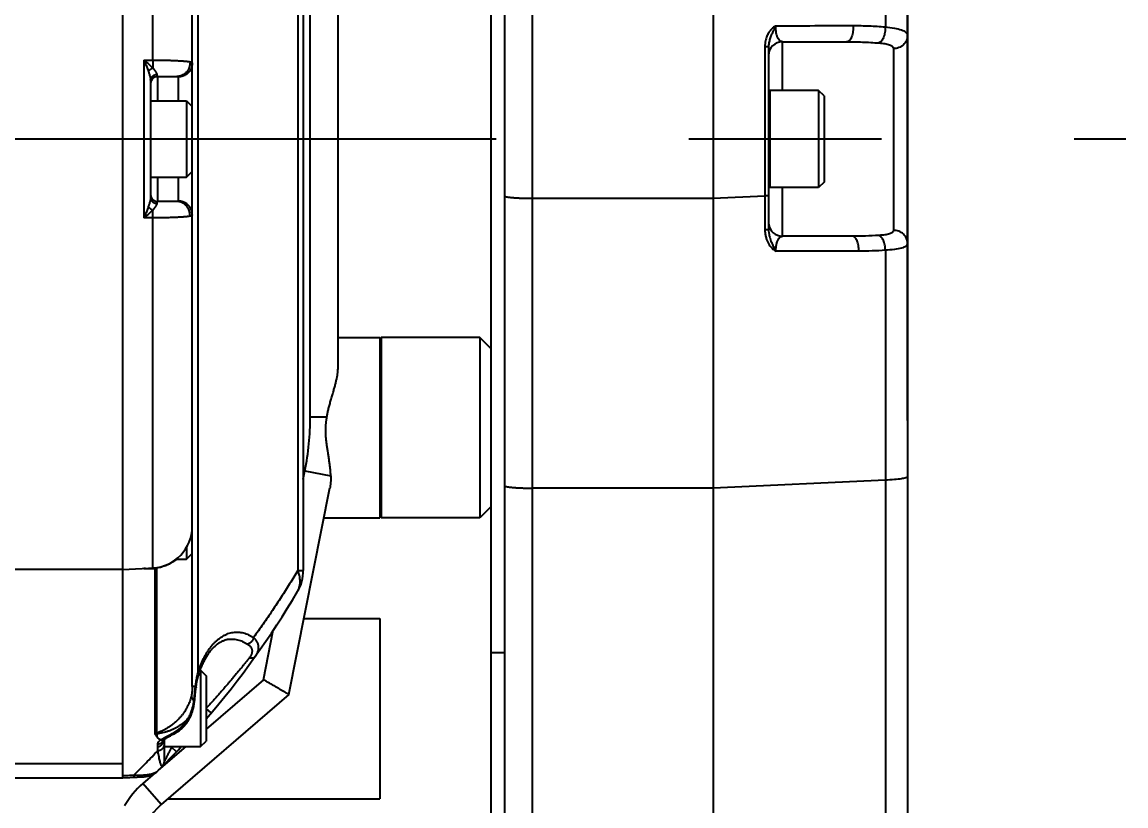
# Model space of a CAD drawing. Extents: x 0 to 3364, y 0 to 2376.
# Drawn here: x 961.4 to 1040.9, y 1462.3 to 1518.7 of the extents above; entities that cross this region are included whole.
import ezdxf

# ---------------------------------------------------------------- set-up
doc = ezdxf.new("R2010")
doc.units = 0
doc.header["$LTSCALE"] = 185.02
doc.header["$PDMODE"] = 3
doc.header["$PDSIZE"] = 0.3125
doc.linetypes.add('CENTER', pattern=[0.6, 0.375, -0.075, 0.075, -0.075])
doc.layers.get('0').update_dxf_attribs({"linetype": 'CONTINUOUS'})
doc.layers.get('DEFPOINTS').update_dxf_attribs({"linetype": 'CONTINUOUS'})
doc.layers.add('95_ALL_DIM', color=7, linetype='CONTINUOUS')
doc.layers.add('DEFAULT_1', color=7, linetype='CENTER')
doc.styles.get("Standard").update_dxf_attribs({"font": 'txt', "width": 0.8})
doc.dimstyles.new('DIMSTYLE_2', dxfattribs={"dimtxt": 16, "dimasz": 6, "dimexe": 0.18, "dimexo": 0.0625, "dimgap": 0.09, "dimtad": 1, "dimdec": 3, "dimdsep": 46, "dimtxsty": 'Standard', "dimblk": 'OPEN', "dimblk1": 'OPEN', "dimblk2": 'OPEN', "dimcen": 0.09, "dimadec": 0, "dimazin": 0, "dimtp": 0.5, "dimtm": 0.5, "dimtfac": 1, "dimtdec": 3, "dimtofl": 0, "dimtmove": 0, "dimatfit": 3, "dimldrblk": 'OPEN', "dimfxl": 1, "dimtolj": 1, "dimarcsym": 0})

# ---------------------------------------------------------------- blocks, each defined once
blk = doc.blocks.new('_OPEN')
at = {"color": 0, "linetype": 'ByBlock'}
for p, q in [((0, 0), (-1, 0.233)), ((-1, -0.233), (0, 0)), ((-1, 0), (0, 0))]:
    blk.add_line(p, q, dxfattribs=at)
blk = doc.blocks.new('*D6')
at = {"layer": '95_ALL_DIM', "color": 0, "transparency": 16777216}
for p, q in [((827.164, 1490.032), (827.164, 1657.481)), ((833.164, 1657.301), (1019.164, 1657.301)), ((1025.164, 1490.032), (1025.164, 1657.481))]:
    blk.add_line(p, q, dxfattribs=at)
at = {"layer": 'DEFPOINTS', "color": 0, "transparency": 16777216}
for p in [(1025.164, 1657.301), (827.164, 1489.97), (1025.164, 1489.97)]:
    blk.add_point(p, dxfattribs=at)
at = {"layer": '95_ALL_DIM', "color": 0, "transparency": 16777216, "xscale": 6, "yscale": 6, "zscale": 6, "rotation": 180}
blk.add_blockref('_OPEN', (827.164, 1657.301), dxfattribs=at)
at = {"layer": '95_ALL_DIM', "color": 0, "transparency": 16777216, "xscale": 6, "yscale": 6, "zscale": 6}
blk.add_blockref('_OPEN', (1025.164, 1657.301), dxfattribs=at)
at = {"layer": '95_ALL_DIM', "color": 0, "transparency": 16777216, "insert": (927.221, 1665.391), "char_height": 16, "attachment_point": 5}
blk.add_mtext('\\A1;198', dxfattribs=at)

msp = doc.modelspace()

# ---------------------------------------------------------------- linework, layer by layer
for p, q in [((995.1641, 1559.3014), (995.1641, 1461.3014)), ((998.1641, 1460.2517), (998.1641, 1559.3014)), ((1011.1641, 1559.3014), (1011.1641, 1321.3014)), ((996.1641, 1460.3014), (996.1641, 1557.3014)), ((968.6641, 1464.3014), (968.6641, 1556.3014)), ((973.6641, 1470.881), (973.6641, 1549.7218)), ((974.0661, 1548.7741), (974.0661, 1471.8287)), ((1023.5726, 1542.5262), (1023.5726, 1518.3728)), ((970.8211, 1515.9852), (970.8211, 1541.1884)), ((981.2622, 1541.362), (981.2622, 1479.2408)), ((981.6641, 1541.3618), (981.6641, 1479.241)), ((1025.1641, 1540.5134), (1025.1641, 1330.5479)), ((982.1641, 1490.3014), (982.1641, 1531.3149)), ((984.1641, 1493.841), (984.1641, 1531.4595)), ((1016.1641, 1513.8014), (1016.1641, 1517.3014)), ((1016.1641, 1517.3014), (1020.779, 1517.3014)), ((1014.8989, 1516.9511), (1014.8989, 1516.3014)), ((1015.1641, 1516.8887), (1015.1641, 1503.8006)), ((1024.1641, 1516.8087), (1024.1641, 1503.7286)), ((970.1903, 1515.985), (970.1903, 1504.6178)), ((1014.8989, 1516.3014), (1014.8989, 1506.2038)), ((970.6641, 1514.5268), (970.6641, 1506.076)), ((971.1641, 1514.8014), (971.1641, 1513.0514)), ((971.1641, 1514.8014), (972.5576, 1514.8014)), ((972.6641, 1514.77), (972.6641, 1513.0514)), ((1015.2641, 1513.8014), (1015.2641, 1506.8014)), ((1018.7641, 1513.8014), (1015.2641, 1513.8014)), ((1018.7641, 1513.8014), (1018.7641, 1506.8014)), ((1019.1641, 1513.4014), (1018.7641, 1513.8014)), ((1019.1641, 1513.4014), (1019.1641, 1507.2014)), ((970.6641, 1513.0514), (973.2641, 1513.0514)), ((973.2641, 1513.0514), (973.2641, 1507.5514)), ((973.2641, 1513.0514), (973.6641, 1512.6514)), ((973.2641, 1507.5514), (973.6641, 1507.9514)), ((970.6641, 1507.5514), (973.2641, 1507.5514)), ((971.1641, 1507.5514), (971.1641, 1505.8014)), ((972.6641, 1507.5514), (972.6641, 1505.8328)), ((1019.1641, 1507.2014), (1018.7641, 1506.8014)), ((1011.1641, 1506.0308), (1014.8989, 1506.2038)), ((1014.8989, 1506.2038), (1014.8989, 1503.7624)), ((1018.7641, 1506.8014), (1015.2641, 1506.8014)), ((1016.1641, 1503.3014), (1016.1641, 1506.8014)), ((972.5576, 1505.8014), (971.1641, 1505.8014)), ((998.1641, 1506.0308), (1011.1641, 1506.0308)), ((970.8211, 1479.4145), (970.8211, 1504.6176)), ((1021.1884, 1503.3014), (1016.1641, 1503.3014)), ((1021.6579, 1502.2245), (1015.6946, 1502.2246)), ((1023.5726, 1502.2893), (1023.5726, 1398.2678)), ((984.1641, 1496.0161), (987.1641, 1496.0161)), ((987.2641, 1496.0161), (987.1641, 1495.9161)), ((987.1641, 1496.0161), (987.1641, 1483.0161)), ((987.2641, 1496.0161), (987.2641, 1483.0161)), ((994.3641, 1496.0161), (987.2641, 1496.0161)), ((994.3641, 1496.0161), (994.3641, 1483.0161)), ((995.1641, 1495.2161), (994.3641, 1496.0161)), ((982.1641, 1490.3014), (983.3641, 1490.3014)), ((981.6641, 1485.8165), (981.7816, 1486.4083)), ((981.7816, 1486.4083), (983.6402, 1486.0394)), ((1023.5726, 1485.7387), (1011.1641, 1485.1637)), ((980.6241, 1470.3014), (983.579, 1485.1912)), ((1011.1641, 1485.1637), (998.1641, 1485.1637)), ((987.2641, 1483.0161), (987.1641, 1483.1161)), ((995.1641, 1483.8161), (994.3641, 1483.0161)), ((983.1477, 1483.0161), (987.1641, 1483.0161)), ((994.3641, 1483.0161), (987.2641, 1483.0161)), ((973.2641, 1480.914), (973.2641, 1480.0514)), ((972.5175, 1480.0514), (973.2641, 1480.0514)), ((973.2641, 1480.0514), (973.6641, 1480.4514)), ((968.6641, 1479.3014), (956.6641, 1479.3014)), ((968.6641, 1479.3014), (970.9694, 1479.4222)), ((970.1903, 1479.3814), (970.1903, 1479.3712)), ((970.9694, 1479.3882), (970.9694, 1467.5018)), ((971.0494, 1479.4329), (971.0595, 1479.4352)), ((971.0537, 1479.3999), (971.0537, 1467.5125)), ((971.0595, 1479.4352), (971.0927, 1479.4411)), ((971.0927, 1479.4071), (971.0927, 1467.5191)), ((981.2622, 1479.241), (981.6641, 1479.241)), ((981.7128, 1475.7892), (987.1641, 1475.7892)), ((987.1641, 1475.7892), (987.1641, 1462.7892)), ((978.7967, 1471.3675), (979.5047, 1474.9352)), ((996.1641, 1473.3014), (995.1641, 1473.3014)), ((974.2327, 1472.0514), (974.2641, 1472.0514)), ((974.2641, 1472.0514), (974.2641, 1466.5514)), ((974.2641, 1472.0514), (974.6641, 1471.6514)), ((974.6641, 1471.6514), (974.6641, 1466.9514)), ((978.7967, 1471.3675), (974.6641, 1467.8117)), ((973.9023, 1470.881), (973.6641, 1470.881)), ((973.8735, 1470.2521), (973.9019, 1470.5115)), ((980.6241, 1470.3014), (971.4218, 1462.3835)), ((973.8443, 1469.9772), (973.8735, 1470.2521)), ((973.6423, 1469.1855), (973.7066, 1469.1677)), ((975.0356, 1468.9786), (974.6641, 1469.2927)), ((973.3911, 1468.619), (973.4726, 1468.576)), ((971.8424, 1467.1992), (971.8942, 1467.2285)), ((971.8942, 1467.2285), (971.9704, 1467.271)), ((971.9704, 1467.271), (972.1002, 1467.3424)), ((972.1002, 1467.3424), (972.2483, 1467.4231)), ((972.2483, 1467.4231), (972.3569, 1467.4818)), ((972.3569, 1467.4818), (972.3997, 1467.5048)), ((972.3619, 1467.5755), (972.3997, 1467.5048)), ((971.1903, 1466.5545), (971.1903, 1466.7519)), ((971.1903, 1466.2704), (971.1903, 1466.5545)), ((973.1994, 1466.5514), (971.2187, 1464.8472)), ((971.6641, 1465.4991), (971.6641, 1467.0924)), ((971.6641, 1466.5514), (974.2641, 1466.5514)), ((971.7258, 1467.131), (971.752, 1467.1467)), ((971.752, 1467.1467), (971.7801, 1467.1633)), ((971.7801, 1467.1633), (971.8103, 1467.1808)), ((971.8103, 1467.1808), (971.8424, 1467.1992)), ((972.1641, 1466.5514), (972.1641, 1466.5264)), ((972.5263, 1466.1817), (972.1641, 1466.5264)), ((974.2641, 1466.5514), (974.6641, 1466.9514)), ((953.1577, 1465.3295), (968.6641, 1465.3295)), ((883.6641, 1464.3014), (968.6641, 1464.3014)), ((968.6641, 1464.3014), (970.2087, 1464.3824)), ((970.9953, 1464.6549), (970.1173, 1463.8995)), ((971.4218, 1462.3835), (970.1173, 1463.8995)), ((971.8946, 1462.7892), (987.1641, 1462.7892))]:
    msp.add_line(p, q)
for points in [[(970.9694, 1479.4222), (970.9855, 1479.4233), (971.0016, 1479.425), (971.0176, 1479.4271), (971.0335, 1479.4298), (971.0494, 1479.4329)], [(974.1121, 1471.6856), (974.1316, 1471.7496), (974.1559, 1471.8265), (974.1809, 1471.9029), (974.2068, 1471.9786), (974.2335, 1472.0536), (974.2609, 1472.128), (974.2891, 1472.2015), (974.318, 1472.2743), (974.3478, 1472.3463), (974.3783, 1472.4174), (974.4095, 1472.4877), (974.4415, 1472.5571), (974.4741, 1472.6256), (974.5076, 1472.6931), (974.5417, 1472.7596), (974.5765, 1472.8251), (974.612, 1472.8896), (974.6482, 1472.9529), (974.6851, 1473.0152), (974.7226, 1473.0764), (974.7608, 1473.1363), (974.7996, 1473.1951), (974.839, 1473.2527), (974.879, 1473.309), (974.9197, 1473.364), (974.9608, 1473.4177), (975.0026, 1473.4701), (975.0449, 1473.5211), (975.0877, 1473.5707), (975.1311, 1473.619), (975.175, 1473.6658), (975.2193, 1473.7111), (975.2642, 1473.755), (975.3095, 1473.7974), (975.3554, 1473.8382), (975.4016, 1473.8776), (975.4484, 1473.9153), (975.4955, 1473.9515), (975.5432, 1473.9861), (975.5914, 1474.0192), (975.6401, 1474.0506), (975.6893, 1474.0804), (975.739, 1474.1085), (975.7892, 1474.1349), (975.8399, 1474.1595), (975.8911, 1474.1823), (975.9428, 1474.2033), (975.9949, 1474.2224), (976.0475, 1474.2395), (976.1006, 1474.2547), (976.1542, 1474.2678), (976.2083, 1474.2789), (976.2628, 1474.2878), (976.3181, 1474.2945), (976.3739, 1474.299), (976.4304, 1474.3012), (976.4536, 1474.3014)], [(973.938, 1470.8179), (973.9448, 1470.8699), (973.954, 1470.9367), (973.9637, 1471.0024), (973.9739, 1471.0669), (973.9846, 1471.1303), (973.9956, 1471.1924), (974.0072, 1471.2534), (974.0192, 1471.3133), (974.0317, 1471.3719), (974.0446, 1471.4293), (974.058, 1471.4855), (974.0718, 1471.5405), (974.0861, 1471.5942), (974.1008, 1471.6468), (974.1121, 1471.6856)], [(973.9019, 1470.5115), (973.9206, 1470.6756), (973.9301, 1470.7549), (973.938, 1470.8179)], [(973.7066, 1469.1677), (973.7174, 1469.2076), (973.732, 1469.2638), (973.7456, 1469.32), (973.7583, 1469.376), (973.7701, 1469.4318), (973.781, 1469.4876), (973.791, 1469.5431), (973.8002, 1469.5985), (973.8084, 1469.6537), (973.8158, 1469.7087), (973.8222, 1469.7635), (973.8443, 1469.9772)], [(973.4726, 1468.576), (973.49, 1468.6096), (973.5144, 1468.6584), (973.5379, 1468.708), (973.5606, 1468.7582), (973.5825, 1468.8091), (973.6035, 1468.8606), (973.6236, 1468.9127), (973.6428, 1468.9654), (973.6611, 1469.0187), (973.6786, 1469.0726), (973.695, 1469.1271), (973.7066, 1469.1677)], [(972.3997, 1467.5048), (972.4387, 1467.526), (972.4911, 1467.5559), (972.5426, 1467.5867), (972.5931, 1467.6186), (972.6426, 1467.6514), (972.6912, 1467.6851), (972.7388, 1467.7198), (972.7854, 1467.7554), (972.8311, 1467.7918), (972.8758, 1467.8292), (972.9194, 1467.8675), (972.9621, 1467.9066), (973.0038, 1467.9466), (973.0445, 1467.9874), (973.0842, 1468.029), (973.1228, 1468.0714), (973.1605, 1468.1147), (973.1971, 1468.1587), (973.2327, 1468.2036), (973.2672, 1468.2491), (973.3008, 1468.2955), (973.3332, 1468.3427), (973.3646, 1468.3905), (973.395, 1468.4392), (973.4243, 1468.4885), (973.4525, 1468.5386), (973.4726, 1468.576)], [(971.6202, 1467.0612), (971.6197, 1467.0606), (971.6193, 1467.0602), (971.6192, 1467.0601), (971.6195, 1467.0604), (971.6202, 1467.0611), (971.6212, 1467.062), (971.6226, 1467.0632), (971.6245, 1467.0648), (971.6267, 1467.0666), (971.6293, 1467.0686), (971.6324, 1467.071), (971.636, 1467.0736), (971.6403, 1467.0765)], [(971.6403, 1467.0765), (971.6415, 1467.0774), (971.6502, 1467.0832), (971.6594, 1467.0893), (971.6691, 1467.0956), (971.6794, 1467.1022), (971.6903, 1467.1091), (971.7016, 1467.1162), (971.7134, 1467.1235), (971.7258, 1467.131)]]:
    msp.add_lwpolyline(points)
for centre, radius, start, end in [((1016.1641, 1516.3014), 1, 90, 179.997483), ((971.1641, 1514.3014), 0.5, 90, 180), ((1015.2641, 1513.7014), 0.1, 90, 180), ((971.1641, 1506.3014), 0.5, 179.999972, 270), ((1015.2641, 1506.9014), 0.1, 180, 270), ((1016.1641, 1504.3014), 1, 187.5, 270), ((962.1641, 1490.3014), 20, 348.775406, 360), ((970.6641, 1482.4103), 3, 273, 360), ((978.6641, 1479.241), 3, 329.390289, 360), ((926.1641, 1510.3014), 64, 319.271983, 329.390289), ((926.1641, 1510.3014), 64, 314.705029, 316.874492), ((926.1641, 1510.3014), 63.5, 316.419742, 316.450779), ((971.1641, 1465.4991), 0.5, 315.126117, 0.000014), ((970.1302, 1465.8803), 1.5, 273.000002, 314.705032), ((974.0306, 1459.3514), 6, 130.709381, 150.734803), ((974.0306, 1459.3514), 4, 130.709381, 175.763566)]:
    msp.add_arc(centre, radius, start, end)
for points, start_tangent, end_tangent in [([(1015.6947, 1518.4559), (1015.5297, 1518.3478), (1015.3586, 1518.1953), (1015.1927, 1517.9867), (1015.047, 1517.7127), (1014.9408, 1517.3676), (1014.8989, 1516.9511)], (-0.8707058, -0.4918043), (-0.0002076, -1)), ([(1015.6947, 1518.4559), (1015.5847, 1518.2493), (1015.4707, 1518.0269), (1015.3601, 1517.7873), (1015.263, 1517.5219), (1015.1921, 1517.2234), (1015.1641, 1516.8887)], (-0.4777841, -0.8784773), (-0.0000896, -1)), ([(1016.1641, 1517.3014), (1016.0254, 1517.345), (1015.9049, 1517.4633), (1015.8104, 1517.6337), (1015.7435, 1517.836), (1015.704, 1518.0516), (1015.6893, 1518.2626), (1015.6947, 1518.4559)], (-1, -0.0001219), (0.0744981, 0.9972212)), ([(1015.6947, 1518.4559), (1018.491, 1518.4611), (1021.2485, 1518.4666)], (0.9999984, 0.0017977), (0.9999979, 0.0020546)), ([(1021.2485, 1518.4666), (1021.238, 1518.0364), (1021.1423, 1517.6553), (1020.9792, 1517.3942), (1020.779, 1517.3014)], (0.0794856, -0.996836), (-1, 0)), ([(1021.2485, 1518.4666), (1022.399, 1518.4446), (1023.5726, 1518.3728)], (0.9999979, 0.0020545), (0.99665, -0.0817848)), ([(1023.5725, 1518.3728), (1023.5412, 1517.9761), (1023.4404, 1517.6156), (1023.2863, 1517.3484), (1023.1031, 1517.2169)], (0.0151397, -0.9998854), (-0.9600686, -0.2797648)), ([(1023.5726, 1518.3728), (1024.2314, 1518.2876), (1024.7372, 1518.1547), (1025.0553, 1517.9708), (1025.1641, 1517.7383)], (0.996113, -0.0880845), (-0.0001255, -1)), ([(1020.779, 1517.3014), (1021.9295, 1517.2805), (1023.1031, 1517.2168)], (1, 0), (0.9974074, -0.071962)), ([(1025.1641, 1517.7383), (1025.088, 1517.3825), (1024.8712, 1517.0809), (1024.5468, 1516.8794), (1024.1641, 1516.8087)], (0, -1), (-1, 0)), ([(1015.1641, 1516.8887), (1015.0396, 1516.9354), (1014.8989, 1516.9511)], (-0.0001312, 1), (-0.9971845, 0.0749876)), ([(1023.1031, 1517.2168), (1023.5423, 1517.1685), (1023.8794, 1517.0875), (1024.0915, 1516.968), (1024.1641, 1516.8087)], (0.9974076, -0.0719589), (-0.0002016, -1)), ([(970.1903, 1515.985), (970.4014, 1515.985), (970.6117, 1515.9851), (970.8211, 1515.9852)], (0.9999999, 0.0003215), (0.9999999, 0.0003222)), ([(970.1903, 1515.985), (970.3107, 1515.8842), (970.4282, 1515.7833), (970.5394, 1515.685), (970.6422, 1515.591), (970.7355, 1515.5024), (970.818, 1515.4206)], (0.7708351, -0.6370347), (0.7016247, -0.7125467)), ([(970.1903, 1515.985), (970.2507, 1515.8374), (970.3095, 1515.6908), (970.365, 1515.549), (970.4162, 1515.4142), (970.4625, 1515.288), (970.5034, 1515.1721)], (0.3816006, -0.9243273), (0.3257884, -0.9454427)), ([(970.8211, 1515.9852), (970.8218, 1515.9038), (970.822, 1515.8218), (970.822, 1515.7396), (970.8215, 1515.6579), (970.8207, 1515.5771), (970.8195, 1515.4978), (970.818, 1515.4206)], (0.0099532, -0.9999505), (-0.0219211, -0.9997597)), ([(970.8211, 1515.9852), (971.0077, 1515.9843), (971.193, 1515.9827), (971.3762, 1515.9805), (971.5568, 1515.9776), (971.7339, 1515.9741), (971.9069, 1515.9699), (972.0751, 1515.9651), (972.2379, 1515.9596), (972.3946, 1515.9536), (972.5446, 1515.9469), (972.6873, 1515.9397), (972.8222, 1515.9319), (972.9486, 1515.9235), (973.0661, 1515.9147), (973.1743, 1515.9053), (973.2725, 1515.8955), (973.3605, 1515.8852), (973.4379, 1515.8745), (973.5044, 1515.8635)], (0.9999955, -0.0029996), (0.9833775, -0.1815727)), ([(973.5044, 1515.8635), (973.5059, 1515.7776), (973.5005, 1515.6918), (973.4881, 1515.6069), (973.4688, 1515.5235), (973.4428, 1515.442), (973.4103, 1515.3632), (973.3715, 1515.2877), (973.3266, 1515.216), (973.2761, 1515.1485), (973.2203, 1515.0859), (973.1596, 1515.0286), (973.0945, 1514.977), (973.0254, 1514.9314), (972.9528, 1514.8923), (972.8773, 1514.8599), (972.7995, 1514.8345), (972.7199, 1514.8161), (972.639, 1514.8051), (972.5576, 1514.8014)], (0.0588832, -0.9982649), (-1, -0.0000001)), ([(973.6641, 1515.763), (973.6603, 1515.6764), (973.6489, 1515.5906), (973.6301, 1515.506), (973.6038, 1515.4234), (973.5704, 1515.3433), (973.5302, 1515.2665), (973.4833, 1515.1934), (973.4302, 1515.1247), (973.3712, 1515.0608), (973.3069, 1515.0023), (973.2377, 1514.9496), (973.1641, 1514.903), (973.0868, 1514.863), (973.0062, 1514.8299), (972.923, 1514.8038), (972.8378, 1514.7851), (972.7513, 1514.7738), (972.6641, 1514.77)], (0, -1), (-1, 0)), ([(973.5044, 1515.8635), (973.5532, 1515.8525), (973.5933, 1515.8391), (973.6245, 1515.8234), (973.6466, 1515.8054), (973.6598, 1515.7852), (973.6641, 1515.763)], (0.9833764, -0.1815788), (0.0000236, -1)), ([(970.5034, 1515.1721), (970.5334, 1515.2047), (970.5669, 1515.2376), (970.6035, 1515.2705), (970.6429, 1515.3028), (970.6845, 1515.3344), (970.7279, 1515.3648), (970.7726, 1515.3936), (970.818, 1515.4206)], (0.6562985, 0.7545014), (0.869445, 0.4940298)), ([(970.5034, 1515.1721), (970.5356, 1515.0775), (970.5644, 1514.9899), (970.5894, 1514.9093), (970.6107, 1514.8356), (970.628, 1514.7688), (970.6417, 1514.7084), (970.6519, 1514.6545), (970.6589, 1514.6066), (970.6629, 1514.5643), (970.6641, 1514.5268)], (0.3257854, -0.9454437), (0.0000038, -1)), ([(970.6641, 1514.5268), (970.6669, 1514.5717), (970.6752, 1514.6161), (970.6889, 1514.6595), (970.7079, 1514.7014), (970.7319, 1514.7414), (970.7608, 1514.779), (970.7941, 1514.8138), (970.8315, 1514.8455), (970.8726, 1514.8736), (970.9169, 1514.8978), (970.964, 1514.9179), (971.0133, 1514.9337), (971.0643, 1514.945), (971.1163, 1514.9517)], (-0.0000003, 1), (0.9966568, 0.0817019)), ([(970.818, 1515.4206), (970.8743, 1515.3534), (970.925, 1515.2909), (970.9697, 1515.233), (971.0082, 1515.1797), (971.0404, 1515.1311), (971.0665, 1515.087), (971.0868, 1515.0473), (971.1016, 1515.0117), (971.1113, 1514.98), (971.1163, 1514.9517)], (0.6458012, -0.7635056), (0.1037014, -0.9946085)), ([(971.1163, 1514.9517), (971.1203, 1514.9173), (971.1248, 1514.8872), (971.1297, 1514.8614), (971.1352, 1514.84), (971.1414, 1514.8232), (971.1482, 1514.8111), (971.1558, 1514.8038), (971.1641, 1514.8014)], (0.1036868, -0.99461), (1, -0.0000152)), ([(972.5576, 1514.8014), (972.5902, 1514.8006), (972.6169, 1514.798), (972.6377, 1514.7936), (972.6525, 1514.7874), (972.6612, 1514.7795), (972.6641, 1514.77)], (1, -0.0000046), (0.0000425, -1)), ([(996.1641, 1506.2051), (996.1678, 1506.1946), (996.1787, 1506.1841), (996.1969, 1506.1737), (996.2223, 1506.1634), (996.2547, 1506.1532), (996.2941, 1506.1433), (996.3403, 1506.1335), (996.3932, 1506.1241), (996.4526, 1506.1149), (996.5182, 1506.1061), (996.5898, 1506.0976), (996.6671, 1506.0895), (996.7499, 1506.0818), (996.8379, 1506.0746), (996.9307, 1506.0679), (997.028, 1506.0616), (997.1295, 1506.0559), (997.2347, 1506.0507), (997.3433, 1506.0461), (997.4549, 1506.0421), (997.5691, 1506.0387), (997.6855, 1506.0358), (997.8036, 1506.0336), (997.9231, 1506.032), (998.0434, 1506.0311), (998.1641, 1506.0308)], (0, -1), (1, 0)), ([(1015.1641, 1506.2423), (1015.0396, 1506.2135), (1014.8989, 1506.2038)], (0, -1), (-0.998928, -0.0462919)), ([(970.5034, 1505.4307), (970.4625, 1505.3148), (970.4162, 1505.1886), (970.365, 1505.0538), (970.3095, 1504.912), (970.2507, 1504.7654), (970.1903, 1504.6178)], (-0.325785, -0.9454439), (-0.3816024, -0.9243266)), ([(970.6641, 1506.076), (970.6629, 1506.0385), (970.6589, 1505.9962), (970.6519, 1505.9483), (970.6417, 1505.8944), (970.628, 1505.834), (970.6107, 1505.7672), (970.5894, 1505.6935), (970.5644, 1505.6129), (970.5356, 1505.5253), (970.5034, 1505.4307)], (-0.000004, -1), (-0.32578, -0.9454456)), ([(970.5034, 1505.4307), (970.5334, 1505.3981), (970.5669, 1505.3652), (970.6035, 1505.3323), (970.6429, 1505.3), (970.6845, 1505.2684), (970.7279, 1505.238), (970.7726, 1505.2092), (970.818, 1505.1822)], (0.6562995, -0.7545005), (0.8694453, -0.4940291)), ([(970.6641, 1506.076), (970.6669, 1506.0311), (970.6752, 1505.9867), (970.6889, 1505.9433), (970.7079, 1505.9014), (970.7319, 1505.8614), (970.7608, 1505.8238), (970.7941, 1505.789), (970.8315, 1505.7574), (970.8726, 1505.7293), (970.9169, 1505.705), (970.964, 1505.6849), (971.0133, 1505.6691), (971.0643, 1505.6578), (971.1163, 1505.6511)], (-0.0000005, -1), (0.9966569, -0.0817012)), ([(971.1163, 1505.6511), (971.1113, 1505.6228), (971.1016, 1505.5912), (971.0868, 1505.5555), (971.0665, 1505.5158), (971.0404, 1505.4717), (971.0082, 1505.4231), (970.9697, 1505.3698), (970.925, 1505.3119), (970.8743, 1505.2494), (970.818, 1505.1822)], (-0.1037025, -0.9946084), (-0.6458018, -0.7635051)), ([(971.1641, 1505.8014), (971.1558, 1505.799), (971.1482, 1505.7917), (971.1414, 1505.7796), (971.1352, 1505.7628), (971.1297, 1505.7414), (971.1248, 1505.7156), (971.1203, 1505.6855), (971.1163, 1505.6511)], (-1, -0.0000152), (-0.1036873, -0.9946099)), ([(972.6641, 1505.8328), (972.6612, 1505.8233), (972.6525, 1505.8154), (972.6377, 1505.8092), (972.6169, 1505.8049), (972.5902, 1505.8023), (972.5576, 1505.8014)], (-0.0000438, -1), (-1, -0.0000047)), ([(973.5044, 1504.7393), (973.5059, 1504.8252), (973.5005, 1504.911), (973.4881, 1504.9959), (973.4688, 1505.0794), (973.4428, 1505.1608), (973.4103, 1505.2396), (973.3715, 1505.3151), (973.3266, 1505.3869), (973.2761, 1505.4543), (973.2203, 1505.5169), (973.1596, 1505.5742), (973.0945, 1505.6258), (973.0254, 1505.6714), (972.9528, 1505.7105), (972.8773, 1505.7429), (972.7995, 1505.7684), (972.7199, 1505.7867), (972.639, 1505.7977), (972.5576, 1505.8014)], (0.0588832, 0.9982649), (-1, 0.0000001)), ([(973.6641, 1504.8398), (973.6603, 1504.9264), (973.6489, 1505.0123), (973.6301, 1505.0968), (973.6038, 1505.1795), (973.5704, 1505.2595), (973.5302, 1505.3363), (973.4833, 1505.4094), (973.4302, 1505.4781), (973.3712, 1505.542), (973.3069, 1505.6005), (973.2377, 1505.6533), (973.1641, 1505.6998), (973.0868, 1505.7398), (973.0062, 1505.7729), (972.923, 1505.799), (972.8378, 1505.8177), (972.7513, 1505.8291), (972.6641, 1505.8328)], (0, 1), (-1, 0)), ([(970.818, 1505.1822), (970.7355, 1505.1004), (970.6422, 1505.0118), (970.5394, 1504.9178), (970.4282, 1504.8195), (970.3107, 1504.7186), (970.1903, 1504.6178)], (-0.7016385, -0.7125331), (-0.7708338, -0.6370363)), ([(970.8211, 1504.6176), (970.6117, 1504.6177), (970.4014, 1504.6178), (970.1903, 1504.6178)], (-0.9999999, 0.0003222), (-0.9999999, 0.0003215)), ([(970.8211, 1504.6176), (970.8218, 1504.699), (970.822, 1504.781), (970.822, 1504.8632), (970.8215, 1504.9449), (970.8207, 1505.0257), (970.8195, 1505.105), (970.818, 1505.1822)], (0.0099532, 0.9999505), (-0.021921, 0.9997597)), ([(973.5044, 1504.7393), (973.4379, 1504.7283), (973.3605, 1504.7176), (973.2725, 1504.7073), (973.1743, 1504.6975), (973.0661, 1504.6881), (972.9486, 1504.6793), (972.8222, 1504.6709), (972.6873, 1504.6631), (972.5446, 1504.6559), (972.3946, 1504.6492), (972.2378, 1504.6432), (972.0751, 1504.6377), (971.9068, 1504.6329), (971.7339, 1504.6287), (971.5568, 1504.6252), (971.3762, 1504.6223), (971.193, 1504.6201), (971.0077, 1504.6185), (970.8211, 1504.6176)], (-0.9833764, -0.181579), (-0.9999955, -0.0029996)), ([(973.6641, 1504.8398), (973.6598, 1504.8176), (973.6466, 1504.7975), (973.6245, 1504.7794), (973.5934, 1504.7637), (973.5532, 1504.7503), (973.5044, 1504.7393)], (-0.0000243, -1), (-0.9833779, -0.1815705)), ([(1015.1641, 1503.8008), (1015.0396, 1503.772), (1014.8989, 1503.7624)], (-0.0008776, -0.9999996), (-0.9989331, -0.0461806)), ([(1015.1641, 1503.8006), (1015.1792, 1503.5571), (1015.2185, 1503.3352), (1015.274, 1503.1345), (1015.3392, 1502.9535), (1015.4095, 1502.7894), (1015.4815, 1502.6381), (1015.5534, 1502.4961), (1015.6244, 1502.3593), (1015.6946, 1502.2245)], (-0.0001399, -1), (0.4649023, -0.885362)), ([(1014.8989, 1503.7624), (1014.9093, 1503.5529)], (-0.0001929, -1), (0.1000327, -0.9949841)), ([(1014.9093, 1503.5529), (1014.9215, 1503.4548), (1014.9805, 1503.1871), (1015.0636, 1502.959), (1015.1615, 1502.7682), (1015.2669, 1502.6111), (1015.3749, 1502.483), (1015.4827, 1502.3789), (1015.5892, 1502.2944), (1015.6946, 1502.2246)], (0.1000327, -0.9949841), (0.8536736, -0.5208084)), ([(1015.6947, 1502.2246), (1015.7006, 1502.4774), (1015.737, 1502.7227), (1015.8047, 1502.9475), (1015.9027, 1503.1331), (1016.026, 1503.2574), (1016.1641, 1503.3014)], (-0.0367178, 0.9993257), (1, -0.0001267)), ([(1023.1031, 1503.3581), (1022.1471, 1503.3157), (1021.1884, 1503.3014)], (-0.9982552, -0.0590467), (-1, -0.0000006)), ([(1021.6579, 1502.2245), (1021.6331, 1502.6301), (1021.5339, 1502.9808), (1021.377, 1503.2177), (1021.1884, 1503.3014)], (0.0363189, 0.9993402), (-1, 0)), ([(1024.1641, 1503.7286), (1024.0914, 1503.5789), (1023.8792, 1503.47), (1023.5421, 1503.3988), (1023.1031, 1503.3581)], (0.0003167, -0.9999999), (-0.9982554, -0.0590442)), ([(1023.5726, 1502.2893), (1023.5322, 1502.6676), (1023.4293, 1503.002), (1023.279, 1503.2439), (1023.1031, 1503.3581)], (-0.0167099, 0.9998604), (-0.9726688, 0.2321967)), ([(1025.1641, 1502.7896), (1025.088, 1503.1489), (1024.8712, 1503.4536), (1024.5468, 1503.6571), (1024.1641, 1503.7286)], (0, 1), (-1, 0.00001)), ([(1023.5726, 1502.2893), (1022.6166, 1502.2407), (1021.6579, 1502.2245)], (-0.9977229, -0.0674469), (-1, -0.0000028)), ([(1025.1641, 1502.7896), (1025.0551, 1502.5954), (1024.737, 1502.4493), (1024.2312, 1502.3495), (1023.5726, 1502.2893)], (0.0002163, -1), (-0.9981738, -0.0604081)), ([(983.3641, 1490.3014), (983.4098, 1490.5514), (983.4702, 1490.8244), (983.5441, 1491.1161), (983.6288, 1491.4222), (983.7192, 1491.7336), (983.8085, 1492.0381), (983.8915, 1492.3278), (983.965, 1492.5989), (984.0272, 1492.8504), (984.0777, 1493.0827), (984.1162, 1493.2967), (984.1432, 1493.4936), (984.159, 1493.6747), (984.1641, 1493.841)], (0.1602016, 0.9870843), (0, 1)), ([(983.6402, 1486.0394), (983.6312, 1486.2644), (983.6126, 1486.5056), (983.5846, 1486.7638), (983.5479, 1487.0394), (983.5038, 1487.332), (983.4549, 1487.6379), (983.4066, 1487.942), (983.364, 1488.2297), (983.33, 1488.4954), (983.3049, 1488.7408), (983.2885, 1488.9722), (983.2803, 1489.1944), (983.2803, 1489.4111), (983.2884, 1489.6261), (983.3047, 1489.8435), (983.3298, 1490.0673), (983.3641, 1490.3014)], (-0.0194329, 0.9998112), (0.1602016, 0.9870843)), ([(983.6402, 1486.0394), (983.6409, 1485.8465), (983.6351, 1485.6654), (983.6228, 1485.4959), (983.604, 1485.3379), (983.579, 1485.1912)], (0.0194329, -0.9998112), (-0.1946554, -0.9808717)), ([(1025.1641, 1485.9696), (1025.055, 1485.8997), (1024.7356, 1485.8349), (1024.2292, 1485.7799), (1023.5726, 1485.7387)], (0, -1), (-0.998928, -0.0462919)), ([(996.1641, 1485.338), (996.1678, 1485.3275), (996.1787, 1485.317), (996.1969, 1485.3066), (996.2223, 1485.2963), (996.2547, 1485.2862), (996.2941, 1485.2762), (996.3403, 1485.2665), (996.3932, 1485.257), (996.4526, 1485.2478), (996.5182, 1485.239), (996.5898, 1485.2305), (996.6671, 1485.2224), (996.7499, 1485.2148), (996.8379, 1485.2075), (996.9307, 1485.2008), (997.028, 1485.1946), (997.1295, 1485.1888), (997.2347, 1485.1837), (997.3433, 1485.1791), (997.4549, 1485.175), (997.5691, 1485.1716), (997.6855, 1485.1688), (997.8036, 1485.1666), (997.9231, 1485.165), (998.0434, 1485.164), (998.1641, 1485.1637)], (0, -1), (1, 0)), ([(972.5599, 1480.0513), (972.4767, 1479.9858), (972.3221, 1479.8761), (972.161, 1479.7764), (971.9939, 1479.6871), (971.8214, 1479.6085), (971.6444, 1479.541), (971.4634, 1479.4848), (971.2793, 1479.4401), (971.0927, 1479.4071)], (-0.7750001, -0.6319612), (-0.9897417, -0.1428687)), ([(970.2071, 1479.3724), (970.1903, 1479.3712)], (-0.9962947, -0.0860052), (-0.9986297, -0.0523321)), ([(970.1903, 1479.3712), (970.1939, 1479.3702), (970.1967, 1479.3703)], (0.0003512, -0.9999999), (0.9999491, -0.0100917)), ([(970.1967, 1479.3703), (970.2048, 1479.3696), (970.2233, 1479.3692), (970.2497, 1479.3692), (970.2842, 1479.3696), (970.3272, 1479.3703), (970.3797, 1479.3714), (970.4421, 1479.373), (970.5055, 1479.3748), (970.5647, 1479.3765), (970.6189, 1479.3782), (970.6684, 1479.3798), (970.7139, 1479.3813), (970.7549, 1479.3826), (970.7917, 1479.3838), (970.8247, 1479.3849), (970.854, 1479.3858), (970.8801, 1479.3867), (970.9027, 1479.3873), (970.922, 1479.3879), (970.9378, 1479.3883), (970.9503, 1479.3885), (970.9594, 1479.3886), (970.9653, 1479.3886), (970.9694, 1479.3882)], (0.9999491, -0.0100917), (0.0040746, -0.9999917)), ([(970.29, 1479.3866), (970.2406, 1479.3764), (970.2071, 1479.3724)], (-0.9678037, -0.2517061), (-0.9962947, -0.0860052)), ([(971.0537, 1479.3999), (971.0258, 1479.3944), (970.9977, 1479.3905), (970.9694, 1479.3882)], (-0.9753102, -0.2208394), (-0.9986303, -0.0523216)), ([(971.015, 1479.4267), (971.0204, 1479.4229), (971.03, 1479.4163), (971.0379, 1479.4111), (971.0441, 1479.407), (971.0487, 1479.4041), (971.0537, 1479.3999)], (0.8087827, -0.5881075), (0.0090696, -0.9999589)), ([(971.0506, 1479.4353), (971.051, 1479.4351)], (0.9024755, -0.4307412), (0.4198767, 0.9075812)), ([(971.0927, 1479.4071), (971.0731, 1479.4039), (971.0537, 1479.3999)], (-0.9897484, -0.1428223), (-0.9753099, -0.2208406)), ([(971.0935, 1479.4257), (971.0933, 1479.4212), (971.0929, 1479.4114), (971.0927, 1479.4071)], (-0.0407682, -0.9991686), (-0.0401531, -0.9991935)), ([(971.0941, 1479.4413), (971.0939, 1479.4365), (971.0935, 1479.4257)], (-0.0413017, -0.9991467), (-0.0407682, -0.9991686)), ([(981.2622, 1479.2408), (980.6805, 1478.2781), (980.0726, 1477.3128), (979.4371, 1476.3448), (978.7727, 1475.3736), (978.078, 1474.3994)], (-0.5091874, -0.8606557), (-0.5885559, -0.8084565)), ([(981.2461, 1477.7134), (981.3074, 1477.83), (981.3571, 1477.9528), (981.3949, 1478.0812), (981.4207, 1478.2148), (981.4344, 1478.3528), (981.4359, 1478.4948), (981.4252, 1478.6401), (981.4024, 1478.788), (981.3675, 1478.9379), (981.3207, 1479.0891), (981.2622, 1479.241)], (0.5091873, 0.8606557), (-0.3892333, 0.9211392)), ([(974.0661, 1471.8287), (974.1455, 1472.0787), (974.2332, 1472.3234), (974.329, 1472.5618), (974.4329, 1472.7931), (974.5449, 1473.0166), (974.6649, 1473.2314), (974.7927, 1473.4366), (974.9282, 1473.6311), (975.071, 1473.8139), (975.2208, 1473.9841), (975.3773, 1474.1406), (975.54, 1474.2826), (975.7084, 1474.4089), (975.8818, 1474.5189), (976.0596, 1474.6117), (976.2411, 1474.6866), (976.4255, 1474.7432), (976.612, 1474.7808), (976.7998, 1474.7994), (976.988, 1474.7986), (977.1757, 1474.7785), (977.362, 1474.7394), (977.5462, 1474.6813), (977.7275, 1474.605), (977.905, 1474.5108), (978.078, 1474.3994)], (0.2862054, 0.9581683), (0.8187577, -0.5741393)), ([(978.078, 1474.3994), (978.0678, 1474.3529), (978.0534, 1474.3069), (978.035, 1474.2617), (978.0129, 1474.2179), (977.9871, 1474.1759), (977.9581, 1474.136), (977.926, 1474.0987), (977.8911, 1474.0644), (977.8539, 1474.0333), (977.8146, 1474.0057), (977.7737, 1473.982), (977.7315, 1473.9624), (977.6885, 1473.947), (977.645, 1473.936)], (-0.1726747, -0.9849789), (-0.9804245, -0.1968955)), ([(978.078, 1474.3994), (978.1672, 1474.3116), (978.2416, 1474.2219), (978.3021, 1474.131), (978.3492, 1474.0396), (978.3841, 1473.9482), (978.4077, 1473.8566), (978.4208, 1473.7649), (978.4239, 1473.6732), (978.4175, 1473.5814), (978.4018, 1473.4889), (978.3769, 1473.3958), (978.3426, 1473.3021), (978.2989, 1473.2075), (978.2452, 1473.1121), (978.1811, 1473.0155)], (0.7446307, -0.6674767), (-0.5825901, -0.8127661)), ([(976.4536, 1474.3014), (976.555, 1474.2988), (976.7427, 1474.2806), (976.929, 1474.245), (977.1132, 1474.1923), (977.2945, 1474.1228), (977.472, 1474.0372), (977.645, 1473.936)], (1, -0.0000926), (0.8432334, -0.5375476)), ([(977.645, 1473.936), (977.7265, 1473.8784), (977.7949, 1473.8185), (977.8509, 1473.7567), (977.8952, 1473.6937), (977.9286, 1473.6298), (977.9519, 1473.5651), (977.9659, 1473.4996), (977.9711, 1473.4334), (977.9679, 1473.3665), (977.9565, 1473.2986), (977.937, 1473.2297), (977.9093, 1473.1597), (977.8732, 1473.0886), (977.8285, 1473.0163), (977.7747, 1472.9427)], (0.8432323, -0.5375494), (-0.6191568, -0.7852674)), ([(977.7747, 1472.9427), (977.6359, 1472.7674), (977.4874, 1472.5813), (977.3288, 1472.3843), (977.1601, 1472.1766), (976.9812, 1471.9584), (976.7919, 1471.73), (976.5924, 1471.4917), (976.3826, 1471.2438), (976.1627, 1470.9871), (975.933, 1470.7219), (975.6938, 1470.4493), (975.4457, 1470.1699), (975.1892, 1469.8847), (974.9249, 1469.5949), (974.6641, 1469.3125)], (-0.6191654, -0.7852606), (-0.6808632, -0.7324106)), ([(978.1811, 1473.0155), (978.1593, 1472.9897), (978.1335, 1472.9673), (978.1039, 1472.9485), (978.0709, 1472.9335), (978.0346, 1472.9225), (977.9957, 1472.9155), (977.9543, 1472.9126), (977.9111, 1472.914), (977.8665, 1472.9195), (977.8208, 1472.9291), (977.7747, 1472.9427)], (-0.5825923, -0.8127645), (-0.9477373, 0.3190516)), ([(973.9023, 1470.881), (973.9271, 1471.0874), (973.9558, 1471.2859), (973.9885, 1471.4757), (974.0252, 1471.6566), (974.0661, 1471.8287)], (0.1083629, 0.9941114), (0.2480275, 0.968753)), ([(974.0661, 1471.8287), (974.0856, 1471.8027), (974.1005, 1471.777), (974.1105, 1471.7518), (974.1156, 1471.7274), (974.1158, 1471.704), (974.1121, 1471.6856)], (0.6418233, -0.7668526), (-0.2858469, -0.9582753)), ([(980.6241, 1470.3014), (980.6202, 1470.3037), (980.6086, 1470.3105), (980.5894, 1470.3217), (980.5628, 1470.3372), (980.5289, 1470.357), (980.4879, 1470.3809), (980.4402, 1470.4087), (980.3859, 1470.4404), (980.3253, 1470.4757), (980.2588, 1470.5145), (980.1867, 1470.5566), (980.1093, 1470.6018), (980.0269, 1470.6498), (979.94, 1470.7005), (979.849, 1470.7536), (979.7541, 1470.809), (979.6558, 1470.8663), (979.5546, 1470.9253), (979.4508, 1470.9859), (979.3448, 1471.0477), (979.2371, 1471.1106), (979.128, 1471.1742), (979.018, 1471.2384), (978.9074, 1471.3029), (978.7967, 1471.3675)], (-0.8637686, 0.5038887), (-0.8637686, 0.5038887)), ([(973.6641, 1470.881), (973.6628, 1470.7706), (973.6592, 1470.6702), (973.6536, 1470.5788), (973.6464, 1470.4952), (973.6377, 1470.4181), (973.6277, 1470.3464), (973.6166, 1470.2794), (973.6042, 1470.2163)], (-0.0000012, -1), (-0.2069626, -0.9783489)), ([(973.7881, 1469.8259), (973.8002, 1469.9291), (973.8124, 1470.0341), (973.8247, 1470.1415), (973.8369, 1470.2522), (973.8492, 1470.3672), (973.8618, 1470.4872), (973.8746, 1470.6129), (973.888, 1470.7444), (973.9023, 1470.881)], (0.1164498, 0.9931966), (0.1063193, 0.994332)), ([(973.9023, 1470.881), (973.9189, 1470.8651), (973.9305, 1470.8494), (973.9369, 1470.834), (973.9381, 1470.8191), (973.938, 1470.8179)], (0.7679385, -0.6405236), (-0.1273973, -0.9918518)), ([(973.6042, 1470.2163), (973.5653, 1470.0549), (973.5166, 1469.8932), (973.4582, 1469.7315), (973.39, 1469.5703), (973.312, 1469.41), (973.2244, 1469.2511), (973.1269, 1469.0941), (973.0199, 1468.9396), (972.9033, 1468.788), (972.7773, 1468.6401), (972.6422, 1468.4965), (972.4982, 1468.358), (972.3458, 1468.2252), (972.1853, 1468.0989), (972.0175, 1467.9799), (971.8428, 1467.8689), (971.6621, 1467.7666), (971.4763, 1467.6738), (971.2861, 1467.5911), (971.0927, 1467.5191)], (-0.2069672, -0.9783479), (-0.9462806, -0.3233466)), ([(973.6042, 1470.2163), (973.6109, 1470.1546), (973.6272, 1470.0912), (973.6532, 1470.0264), (973.6888, 1469.9604), (973.7338, 1469.8935), (973.7881, 1469.8259)], (0.0295779, -0.9995625), (0.6549752, -0.7556504)), ([(973.6423, 1469.1855), (973.6907, 1469.3468), (973.7311, 1469.5075), (973.7636, 1469.6673), (973.7881, 1469.8259)], (0.3090067, 0.9510599), (0.1298496, 0.9915337)), ([(973.7881, 1469.8259), (973.8054, 1469.8193), (973.8176, 1469.8131), (973.8246, 1469.8072), (973.8263, 1469.8024)], (0.9467214, -0.3220537), (-0.0553107, -0.9984692)), ([(973.391, 1468.6189), (973.464, 1468.7538), (973.5304, 1468.8934), (973.5899, 1469.0374), (973.6423, 1469.1855)], (0.4988282, 0.8667009), (0.30901, 0.9510588)), ([(973.391, 1468.6189), (973.2696, 1468.4866), (973.1375, 1468.3593), (972.9951, 1468.2375), (972.8424, 1468.1219), (972.68, 1468.0132), (972.5082, 1467.9119), (972.3276, 1467.8187), (972.1388, 1467.7343), (971.9425, 1467.6592), (971.7397, 1467.5941), (971.5311, 1467.5394), (971.318, 1467.4955), (971.1014, 1467.4628)], (-0.6532117, -0.7571753), (-0.992432, -0.1227954)), ([(972.3619, 1467.5755), (972.5075, 1467.6636), (972.6456, 1467.7593), (972.7761, 1467.8624), (972.8987, 1467.9724), (973.0135, 1468.0892), (973.1202, 1468.2125), (973.2189, 1468.342), (973.3092, 1468.4775), (973.391, 1468.6189)], (0.871233, 0.4908697), (0.473645, 0.8807159)), ([(971.0537, 1467.5125), (971.0258, 1467.5075), (970.9977, 1467.5039), (970.9694, 1467.5018)], (-0.9793114, -0.2023593), (-0.9988588, -0.047761)), ([(970.9694, 1467.5018), (970.9718, 1467.4792), (970.9782, 1467.4586), (970.9883, 1467.4399)], (-0.0002322, -1), (0.5502099, -0.8350264)), ([(971.0631, 1467.4571), (971.0384, 1467.4502), (971.0134, 1467.4444), (970.9883, 1467.4399)], (-0.956161, -0.2928416), (-0.9881698, -0.1533641)), ([(970.9883, 1467.4399), (971.0377, 1467.365), (971.0876, 1467.2893), (971.138, 1467.213)], (0.5498927, -0.8352353), (0.5499104, -0.8352236)), ([(971.0537, 1467.5125), (971.0731, 1467.5161), (971.0927, 1467.5191)], (0.9793102, 0.2023647), (0.9914399, 0.1305635)), ([(971.0537, 1467.5125), (971.0549, 1467.4925), (971.0581, 1467.4742), (971.0631, 1467.4571)], (-0.0000608, -1), (0.3379692, -0.9411572)), ([(971.0631, 1467.4571), (971.0822, 1467.4603), (971.1014, 1467.4628)], (0.9833932, 0.1814876), (0.9936671, 0.1123642)), ([(971.0631, 1467.4571), (971.0878, 1467.3753), (971.1128, 1467.2939), (971.138, 1467.213)], (0.2867411, -0.9580081), (0.2987102, -0.9543439)), ([(971.0927, 1467.5191), (971.097, 1467.4916), (971.1014, 1467.4628)], (0.1586377, -0.9873369), (0.1485144, -0.9889102)), ([(971.1014, 1467.4628), (971.1196, 1467.3366), (971.138, 1467.213)], (0.1399839, -0.9901538), (0.1495944, -0.9887474)), ([(971.3848, 1467.0359), (971.4504, 1467.0737), (971.5224, 1467.1139), (971.6003, 1467.1566), (971.6835, 1467.2016), (971.7714, 1467.2491), (971.8636, 1467.299), (971.9593, 1467.3512), (972.058, 1467.4055), (972.1587, 1467.4614), (972.2603, 1467.5183), (972.3619, 1467.5755)], (0.8612742, 0.5081404), (0.8712325, 0.4908705)), ([(971.138, 1467.213), (971.2601, 1467.1256), (971.3848, 1467.0359)], (0.8138896, -0.5810196), (0.8112882, -0.5846465)), ([(971.1903, 1466.5545), (971.1971, 1466.5551), (971.2046, 1466.5558), (971.2127, 1466.5567), (971.2215, 1466.5579), (971.2312, 1466.5595), (971.2417, 1466.5615), (971.2532, 1466.564), (971.2657, 1466.5672), (971.2793, 1466.5712), (971.2942, 1466.5761), (971.3104, 1466.5822), (971.3281, 1466.5897), (971.3472, 1466.5989), (971.368, 1466.6103), (971.3904, 1466.6242), (971.4145, 1466.6413), (971.4403, 1466.6621), (971.4676, 1466.6875), (971.4963, 1466.7184), (971.526, 1466.7557), (971.5562, 1466.8009), (971.5858, 1466.8552), (971.6125, 1466.9169), (971.6344, 1466.9837), (971.6507, 1467.0549), (971.654, 1467.0743)], (0.9965211, 0.0833406), (0.155602, 0.9878198)), ([(971.1903, 1466.7519), (971.2406, 1466.7566), (971.2902, 1466.7659), (971.3384, 1466.7797), (971.3849, 1466.7978), (971.4291, 1466.8201), (971.4706, 1466.8464), (971.5089, 1466.8763), (971.5438, 1466.9096), (971.5747, 1466.9459), (971.6014, 1466.9848), (971.6237, 1467.026), (971.6359, 1467.0545)], (0.9988728, 0.0474672), (0.3608608, 0.9326197)), ([(971.1903, 1466.7519), (971.1935, 1466.789), (971.203, 1466.8262), (971.2189, 1466.8632), (971.2408, 1466.8997), (971.2687, 1466.9355), (971.3023, 1466.9703), (971.3411, 1467.0038), (971.3848, 1467.0359)], (0.0000112, 1), (0.8271637, 0.5619611)), ([(971.1903, 1466.2704), (971.2406, 1466.2751), (971.2902, 1466.2844), (971.3384, 1466.2981), (971.3849, 1466.3162), (971.4291, 1466.3384), (971.4706, 1466.3645), (971.5089, 1466.3943), (971.5438, 1466.4275), (971.5747, 1466.4636), (971.6014, 1466.5024), (971.6237, 1466.5435), (971.6413, 1466.5863), (971.6539, 1466.6306), (971.6616, 1466.6757), (971.6641, 1466.7214)], (0.9988815, 0.0472835), (0.0000001, 1)), ([(971.3848, 1467.0359), (971.4282, 1467.0285), (971.4708, 1467.0261), (971.5122, 1467.0287), (971.5519, 1467.0364), (971.5895, 1467.0491), (971.6245, 1467.0665), (971.6403, 1467.0765)], (0.9750437, -0.2220132), (0.8262677, 0.5632777)), ([(971.6359, 1467.0545), (971.6413, 1467.069)], (0.3608608, 0.9326197), (0.3266391, 0.9451492)), ([(971.6413, 1467.069), (971.6447, 1467.0795)], (0.3266391, 0.9451492), (0.301947, 0.9533247)), ([(971.654, 1467.0743), (971.6548, 1467.0793)], (0.155602, 0.9878198), (0.1494865, 0.9887638)), ([(971.6548, 1467.0793), (971.6559, 1467.0869)], (0.1494865, 0.9887638), (0.140327, 0.9901052)), ([(972.1641, 1466.5264), (972.1153, 1466.4241), (972.0679, 1466.325), (972.0222, 1466.23), (971.9785, 1466.1396), (971.9373, 1466.0546), (971.8989, 1465.9757), (971.8637, 1465.9035), (971.8317, 1465.8382), (971.8029, 1465.7796), (971.7773, 1465.7274), (971.7546, 1465.6816), (971.7349, 1465.6417), (971.718, 1465.6076), (971.7038, 1465.5789), (971.6922, 1465.5554), (971.6828, 1465.5366), (971.6756, 1465.5222), (971.6704, 1465.5116), (971.6668, 1465.5044), (971.6641, 1465.4991)], (-0.429671, -0.9029855), (-0.4456261, -0.8952192)), ([(969.4624, 1464.5067), (969.9051, 1464.945), (970.3407, 1465.3852), (970.7692, 1465.8271), (971.1903, 1466.2704)], (0.7142858, 0.6998542), (0.6850622, 0.7284846)), ([(971.5185, 1465.1463), (971.5015, 1465.1368), (971.4826, 1465.1418), (971.4613, 1465.1633), (971.4374, 1465.2042), (971.4108, 1465.267), (971.3814, 1465.3549), (971.349, 1465.4711), (971.3135, 1465.6183), (971.2751, 1465.7997), (971.2338, 1466.0169), (971.1903, 1466.2704)], (-0.7055137, -0.7086963), (-0.1617668, 0.986829)), ([(968.6641, 1464.4649), (969.0633, 1464.4858), (969.4624, 1464.5067)], (0.9986328, 0.0522738), (0.9986328, 0.0522739)), ([(969.4624, 1464.5067), (969.5825, 1464.5019), (969.6987, 1464.4992), (969.8108, 1464.4985), (969.9189, 1464.4998), (970.023, 1464.5029), (970.1232, 1464.5079), (970.2198, 1464.5147), (970.3137, 1464.5235), (970.4057, 1464.5342), (970.4967, 1464.5473), (970.5867, 1464.563), (970.6757, 1464.5817), (970.7632, 1464.6037), (970.848, 1464.6292), (970.9284, 1464.6584), (971.0033, 1464.6913), (971.0719, 1464.7281), (971.1329, 1464.7691), (971.1854, 1464.8142)], (0.99884, -0.0481517), (0.7107221, 0.7034729)), ([(969.4624, 1464.5067), (969.4636, 1464.4575), (969.4644, 1464.4168), (969.4646, 1464.3848), (969.4644, 1464.3618), (969.4636, 1464.3479), (969.4624, 1464.3432)], (0.0276657, -0.9996172), (-0.9986295, -0.0523366))]:
    msp.add_spline(points, degree=3, dxfattribs=dict(start_tangent=start_tangent, end_tangent=end_tangent))
at = {"layer": 'DEFAULT_1'}
msp.add_line((926.1641, 1510.3014), (1040.8951, 1510.3014), dxfattribs=at)

# ---------------------------------------------------------------- dimensions: what is measured, and where the dimension line sits
at = {"layer": '95_ALL_DIM'}
dim = msp.add_linear_dim(base=(1025.1641, 1657.3014), p1=(827.1641, 1489.9696), p2=(1025.1641, 1489.9696), dimstyle='DIMSTYLE_2', dxfattribs=at)
dim.commit()
dim.dimension.update_dxf_attribs({"geometry": '*D6', "text_midpoint": (927.2214, 1657.3014), "dimtype": 160})

doc.saveas('drawing.dxf')
